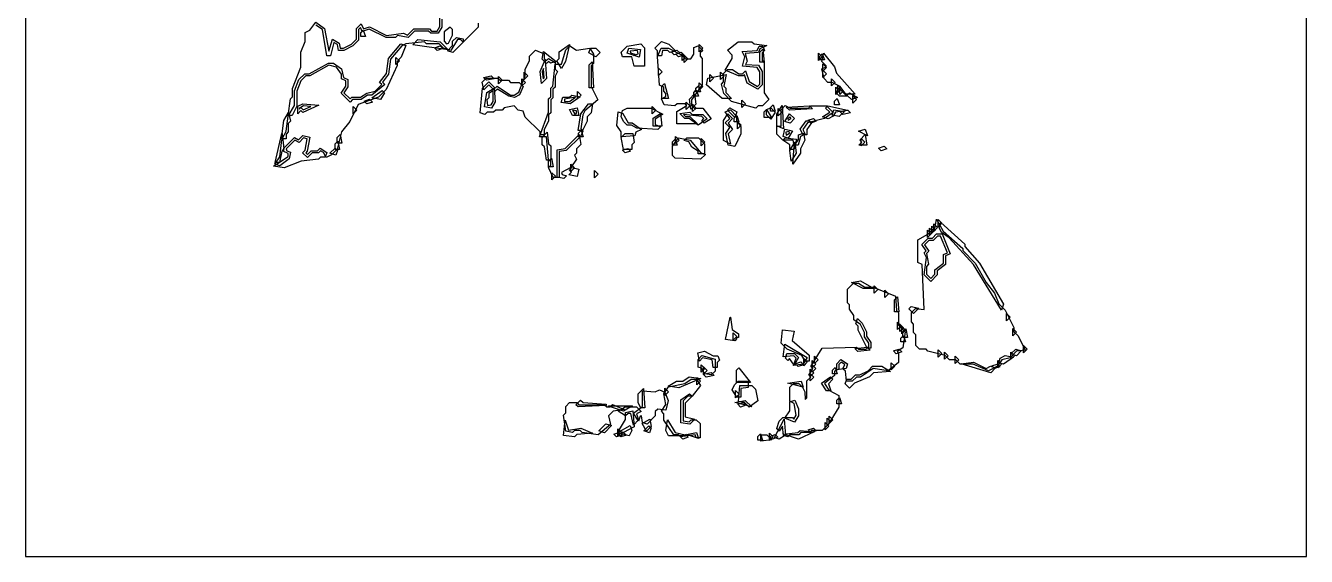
# Model space of a CAD drawing. Header units: millimetres. Extents: x 0 to 283, y 0 to 283.
# Drawn here: x 0 to 282.8, y 0 to 117.2 of the extents above; entities that cross this region are included whole.
import ezdxf

# ---------------------------------------------------------------- set-up
doc = ezdxf.new("R2010")
doc.units = ezdxf.units.MM
for name, color, linetype in [('CUT_OUTLINE', 5, 'Continuous'), ('ENG_D', 3, 'Continuous'), ('ENG_K', 2, 'Continuous'), ('ENG_L', 4, 'Continuous')]:
    doc.layers.add(name, color=color, linetype=linetype)

msp = doc.modelspace()

# ---------------------------------------------------------------- linework, layer by layer
at = {"layer": 'CUT_OUTLINE'}
msp.add_lwpolyline([(0, 0), (282.84, 0), (282.84, 282.84), (0, 282.84), (0, 0)], close=True, dxfattribs=at)
at = {"layer": 'ENG_D'}
msp.add_lwpolyline([(91.92, 118.6), (91.92, 116.84), (91.11, 115.49), (89.47, 115.49), (89, 115.97), (85.89, 115.97), (84.46, 114.53), (82.1, 115), (81.65, 114.55), (79.61, 114.55), (75.88, 116.42), (74.36, 115.91), (73.95, 116.75), (73.54, 116.34), (73.54, 113.98), (72.26, 112.71), (70.29, 111.72), (69.1, 111.72), (68.85, 112.99), (68.85, 112.99), (68.04, 113.48), (67.36, 110.54), (66.5, 110.54), (65.55, 116.3), (64.11, 117.25)], dxfattribs=at)
for points in [[(75.04, 114.79), (74.01, 114.79), (74.01, 115.59), (74.58, 116.17), (75.04, 114.79)], [(62.19, 92.21), (61.36, 92.38), (60.39, 91.4), (59.44, 91.87), (57.55, 89.97), (57.7, 89.52), (58.49, 89.25), (58.2, 87.78), (56.14, 86.24), (55.02, 86.61), (56.11, 88.24), (56.58, 91.99), (57.52, 93.88), (57.99, 97.19), (59.4, 99.53), (59.4, 102.81), (60.37, 105.26), (61.66, 106.54), (62.64, 106.54), (66.88, 108.89), (67.96, 108.89), (69.74, 107.62), (70.21, 105.76), (71.18, 105.27), (71.18, 103.64), (70.31, 102.32), (71.65, 100.98), (72.03, 101.35), (73.94, 101.35), (75.33, 102.28), (77.19, 102.74), (78.63, 104.18), (78.18, 104.63), (79.68, 106.63), (80.15, 109.94), (82.89, 113.18), (83.99, 112.81), (82.93, 110.18), (82.02, 109.27), (82.02, 108.37), (79.63, 103.1), (77.91, 101.38), (73.47, 99.75), (71.62, 96.04), (69.75, 93.7), (68.8, 89.92), (67.55, 88.67), (66.36, 88.07), (65.82, 89.16), (65.1, 89.52), (64.68, 89.1), (63.27, 89.1), (62.23, 88.06), (61.18, 89.1), (61.77, 89.68), (62.19, 92.21)], [(85.53, 112.97), (86.65, 114.09), (91.56, 113.6), (93.3, 111.86), (85.53, 112.97)], [(94.28, 113.71), (95.15, 114.57), (96.64, 114.27), (96.64, 113.51), (94.34, 111.22), (93.14, 111.62), (94.28, 112.76), (94.28, 113.71)], [(115.97, 86.36), (115.97, 87.11), (115.5, 87.57), (115.04, 92.63), (113.51, 92.63), (115.49, 98.09), (115.49, 100.98), (115.97, 101.45), (115.97, 103.34), (116.45, 103.82), (116.93, 108.66), (118.38, 108.66), (119.29, 111.85), (120.18, 112.73), (121.68, 111.73), (124.57, 112.22), (125.39, 110.85), (125.39, 108.8), (124.92, 108.33), (124.92, 103.76), (126.4, 100.82), (123.46, 98.37), (123.03, 97.51), (122.58, 94.36), (123.09, 93.86), (122.52, 92.73), (119.38, 89.58), (117.85, 89.36), (117.85, 83.67), (116.53, 83.67), (115.44, 85.84), (115.97, 86.36)], [(115.02, 108.8), (114.06, 109.76), (114.39, 111.44), (117.16, 109.28), (115.9, 108.86), (115.49, 109.27), (115.02, 108.8)], [(135.81, 111.93), (135.47, 110.24), (132.87, 111.1), (133.24, 112.21), (135.81, 111.93)], [(145.3, 97.57), (145.76, 97.11), (146.7, 97.11), (148.35, 95.46), (143.78, 95.46), (143.78, 98.19), (145.99, 99.51), (145.57, 99.94), (143.88, 99.94), (143.39, 99.46), (141.03, 99.72), (140.4, 100.99), (141.42, 101.5), (141.42, 102.2), (140.95, 102.67), (140.95, 103.56), (140.02, 104.03), (139.53, 110.35), (140.32, 112.19), (141.95, 112.19), (144.86, 110.74), (145.76, 109.84), (146.94, 109.84), (147.55, 110.85), (147.55, 112.36), (148.56, 112.7), (149.53, 111.72), (148.96, 111.15), (148.96, 110.41), (149.44, 109.93), (149.44, 104.1), (147.08, 100.81), (147.08, 99.56), (147.65, 98.99), (149.55, 98.99), (151.43, 96.57), (149.87, 95.63), (149.34, 96.17), (149.81, 96.64), (149.33, 97.12), (145.3, 97.57)], [(161.54, 111.71), (162.02, 112.67), (162.8, 112.67), (163.14, 111.66), (162.63, 111.15), (162.63, 109.46), (163.11, 108.99), (163.11, 102.37), (164.12, 100.85), (162.73, 99.47), (161.79, 99.47), (161.29, 98.97), (155.91, 100.43), (154.17, 102.17), (153.65, 104.25), (154.15, 104.75), (154.15, 106.64), (154.99, 107.48), (156.11, 107.48), (157.52, 106.54), (158.29, 106.54), (158.97, 107.21), (159.77, 104.81), (161.65, 103.77), (162.16, 104.28), (162.16, 106.94), (161.55, 107.96), (158.33, 108.21), (158.85, 110.28), (158.26, 111.46), (161.54, 111.71)], [(175.36, 109.6), (175.36, 110.41), (175.94, 110.98), (176.4, 109.6), (175.36, 109.6)], [(113.9, 104.37), (113.6, 107.04), (114.71, 109.63), (115.03, 105.5), (113.9, 104.37)], [(176.07, 108.76), (176.87, 107.95), (176.07, 107.15), (176.07, 108.76)], [(106.68, 101.6), (104.21, 103.17), (103.71, 102.67), (102.29, 104.08), (101.21, 103), (100.86, 104.73), (101.73, 105.59), (104.28, 105.59), (104.75, 105.12), (106.64, 105.12), (107.11, 104.65), (108.99, 104.65), (109.88, 103.76), (109.08, 101.89), (107.98, 101.34), (106.68, 101.6)], [(110.41, 104.65), (109.6, 103.85), (109.6, 105.46), (110.41, 104.65)], [(110.07, 106.87), (110.88, 106.07), (110.07, 105.26), (110.07, 106.87)], [(151.89, 105.59), (151.09, 104.79), (151.09, 106.4), (151.89, 105.59)], [(153.44, 105.26), (153.44, 106.87), (154.25, 106.07), (153.44, 105.26)], [(176.87, 106.54), (176.07, 105.73), (176.07, 107.34), (176.87, 106.54)], [(177.96, 105.46), (178.76, 104.65), (177.96, 103.85), (177.96, 105.46)], [(102.88, 98.97), (101.32, 99.28), (101.84, 102.44), (103.44, 103.4), (103.71, 100.35), (102.88, 98.97)], [(179.5, 103.44), (181.35, 101.59), (179.74, 101.59), (179.1, 102.23), (179.5, 103.44)], [(181.39, 101.82), (181.93, 102.36), (183.7, 101.29), (182.37, 100.85), (181.39, 101.82)], [(61.33, 98.57), (62.97, 99.31), (61.34, 99.46), (60.39, 98.89), (60.44, 98.72), (60.81, 99.09), (61.33, 98.57)], [(120.13, 100.41), (121.4, 101.4), (119.03, 100.92), (119.03, 100.41), (120.13, 100.41)], [(164.57, 96.49), (163.58, 97.48), (163.58, 98.69), (164.58, 99.03), (165.52, 98.09), (164.57, 96.49)], [(170.6, 90.75), (169.75, 90.75), (169.51, 91.92), (167.25, 91.92), (165.93, 93.24), (165.93, 94.99), (166.88, 94.99), (166.88, 98.62), (167.77, 99.52), (168.82, 98.99), (172.91, 98.99), (173.38, 99.47), (176.87, 99.47), (178.32, 98.02), (176.41, 96.66), (172.68, 95.72), (171.63, 94.26), (172.14, 93.23), (171.09, 92.7), (170.6, 90.75)], [(120.76, 98.5), (120.74, 98.49), (121.26, 97.63), (121.62, 97.75), (121.62, 98.33), (120.76, 98.5)], [(131.51, 97.08), (131.78, 98.45), (132.88, 98.99), (138.18, 98.99), (140.7, 97.6), (139.06, 96.51), (139.06, 95.37), (140.17, 94.82), (139.63, 94.28), (134.99, 94.52), (133.81, 95.22), (132.84, 95.22), (132.04, 96.03), (131.51, 97.08)], [(156.98, 96.24), (157.92, 94.82), (157.92, 93.29), (156.64, 90.48), (155.13, 90.78), (154.61, 93.39), (155.5, 94.72), (154.52, 95.7), (155.5, 96.67), (154.49, 98.18), (155.63, 98.56), (156.98, 97.21), (156.98, 96.24)], [(166.17, 98.86), (166.97, 98.05), (166.17, 97.25), (166.17, 98.86)], [(169.09, 96.68), (168.76, 97.01), (168.33, 96.57), (168.42, 96.28), (169.09, 96.68)], [(180.81, 98.22), (179.68, 97.09), (178.12, 97.4), (178.5, 98.55), (180.81, 98.22)], [(132.04, 89.8), (131.5, 92.47), (132.37, 93.34), (134.08, 93.34), (134.36, 91.37), (133.88, 90.88), (133.88, 89.8), (132.04, 89.8)], [(167.99, 93.01), (168.72, 93.44), (168.61, 93.77), (167.86, 93.62), (167.99, 93.01)], [(142.84, 91.55), (143.41, 92.12), (143.87, 90.75), (142.84, 90.75), (142.84, 91.55)], [(143.54, 91.12), (143.54, 92.73), (144.35, 91.92), (143.54, 91.12)], [(147.14, 90.34), (146.45, 91.49), (145.46, 91.82), (146.04, 92.4), (148.59, 92.4), (149.91, 91.08), (149.91, 88.86), (148.49, 88.86), (148.49, 89.44), (147.14, 90.34)], [(168.75, 89.62), (169.85, 91.44), (170.19, 89.05), (169.09, 87.23), (168.75, 89.62)], [(184.55, 92.26), (185.36, 91.45), (184.55, 90.65), (184.55, 92.26)], [(121.25, 85.8), (120.44, 84.99), (120.44, 86.6), (121.25, 85.8)], [(203.05, 44.33), (199.28, 45.28), (198.84, 45.73), (197.42, 45.73), (196.58, 46.57), (196.58, 48.93), (196.1, 49.4), (196.1, 51.29), (195.63, 51.76), (195.63, 53.84), (196.49, 54.69), (198.45, 54.48), (198, 64.43), (197.05, 64.91), (197.05, 69.91), (199.26, 71.14), (200.84, 72.71), (201.18, 74.45), (202.65, 71.8), (206.95, 67.99), (206.95, 67.51), (209.73, 64.73), (212.09, 60.47), (213.99, 58.1), (214.93, 55.76), (216.33, 54.35), (218.26, 50.5), (218.26, 49.6), (219.16, 48.69), (220.74, 45.54), (218.84, 45.27), (217.44, 43.86), (215.58, 43.4), (214.65, 42.01), (212.61, 40.99), (209.26, 42.43), (206.38, 42.43), (205.43, 43.37), (204.02, 43.37), (203.05, 44.33)], [(198.93, 64.01), (198.93, 62.32), (199.88, 61.38), (200.82, 62.32), (200.82, 63.29), (202.7, 64.7), (202.7, 66.61), (203.58, 67.05), (202.07, 70.71), (201.39, 70.71), (200.44, 69.77), (199.5, 69.77), (198.53, 68.8), (199.47, 67.38), (198.95, 66.86), (199.42, 64.5), (198.93, 64.01)], [(168.76, 37.34), (169.61, 38.18), (170.75, 38.18), (171.55, 37.38), (172.06, 36.36), (172.16, 34.61), (172.53, 34.98), (172.53, 38.75), (173.38, 39.6), (172.94, 40.04), (173.88, 41.45), (173.41, 41.92), (175.94, 45.96), (183.47, 46.2), (183.95, 45.73), (185.64, 45.73), (186.2, 46.3), (186.2, 47.07), (185.26, 48.48), (185.26, 49.44), (184.37, 51.22), (182.9, 52.2), (182.9, 53.2), (181.96, 54.61), (181.96, 55.53), (181.49, 56), (181.49, 59.02), (182.81, 60.34), (183.92, 60.34), (185.33, 59.4), (187.19, 59.4), (192.09, 57.44), (192.33, 54.32), (192.8, 53.84), (192.8, 51.01), (194.23, 49.58), (193.73, 46.06), (192.47, 45.22), (192.8, 44.88), (192.8, 42.78), (190.51, 41), (187.2, 41.47), (184.39, 39.6), (183.47, 39.6), (182.53, 38.66), (181.28, 38.66), (181.03, 40.9), (180.5, 41.44), (180.95, 42.34), (180.11, 42.84), (179.61, 42.33), (179.61, 41.34), (178.66, 40.87), (178.66, 39.96), (176.39, 38.14), (177.41, 36.71), (179.61, 35.49), (179.61, 32.93), (177.2, 29.08), (175.93, 27.81), (173.57, 27.81), (173.1, 27.34), (171.22, 27.34), (170.75, 26.87), (168.86, 26.87), (168.36, 26.36), (167.36, 26.7), (167.17, 28.78), (166.44, 27.68), (165.9, 28.22), (166.44, 29.83), (167.25, 30.64), (169.33, 30.64), (169.66, 30.31), (170.17, 31.16), (169.73, 33.78), (168.76, 34.27), (168.76, 37.34)], [(156.27, 49.36), (157.08, 48.55), (156.27, 47.75), (156.27, 49.36)], [(171.74, 42.44), (169.6, 42.14), (170.14, 43.78), (169.62, 44.3), (167.32, 44.05), (167.63, 46.82), (172.62, 43.92), (171.74, 42.44)], [(149.28, 41.52), (148.49, 41.79), (148.49, 43.47), (149.37, 44.34), (152.26, 43.55), (152.26, 40.91), (151.4, 40.05), (149.99, 40.33), (149.28, 41.52)], [(136.72, 32.76), (135.85, 32.76), (135.29, 33.89), (135.29, 35.92), (136.44, 37.07), (136.72, 32.76)], [(148.09, 26.16), (147.86, 26.84), (144.64, 26.38), (144.15, 26.87), (143.18, 26.87), (140.95, 30.1), (140.95, 31.49), (140.41, 32.03), (141.41, 33.52), (140.94, 35.88), (141.99, 37.45), (145.57, 38.17), (147.01, 39.13), (148.15, 39.13), (149.01, 37.7), (147.19, 35.36), (146.23, 35.36), (145.19, 34.31), (145.19, 29.9), (146.52, 29.71), (146.98, 30.17), (148.12, 30.17), (148.96, 29.32), (148.96, 26.16), (148.09, 26.16)], [(156.55, 37.85), (157.35, 38.66), (159.57, 38.66), (159.57, 37.27), (157.92, 37.04), (157.92, 35.12), (157.09, 35.12), (156, 36.75), (156.55, 37.85)], [(158.94, 34.43), (160.34, 33.03), (156.61, 33.97), (158.94, 34.43)], [(119.27, 33.1), (120.11, 33.94), (121.72, 33.94), (122.19, 33.47), (127.85, 33.47), (128.32, 33), (129.07, 33), (129.58, 33.51), (132.15, 32.41), (129.75, 32.07), (128.72, 31.04), (129.19, 29.14), (126.41, 26.86), (122.93, 27.35), (122.47, 27.81), (121.25, 27.81), (120.76, 27.32), (119.29, 27.61), (118.78, 31.2), (119.27, 31.68), (119.27, 33.1)], [(134.92, 33), (135.93, 31.99), (134.87, 31.46), (135.33, 30.11), (134.21, 28.98), (133.69, 31.58), (133.03, 31.58), (132.5, 31.05), (130.83, 32.06), (132.4, 33), (134.92, 33)], [(130.65, 27.26), (133.54, 28.86), (133.9, 27.79), (133.3, 26.6), (130.65, 27.26)], [(138.14, 28.68), (137.13, 27.67), (136.15, 29.31), (137.82, 30.31), (138.14, 28.68)], [(129.91, 26.97), (131.11, 27.38), (131.72, 26.77), (130.52, 26.36), (129.91, 26.97)], [(161.69, 25.69), (161.69, 26.5), (162.27, 27.07), (162.73, 25.69), (161.69, 25.69)], [(164.32, 26.5), (165.53, 26.9), (166.14, 26.3), (164.93, 25.89), (164.32, 26.5)]]:
    msp.add_lwpolyline(points, close=True, dxfattribs=at)
at = {"layer": 'ENG_K'}
for points in [[(131.49, 111.32), (132.82, 112.65), (135.85, 113.15), (136.71, 112.29), (136.71, 108.19), (134.4, 108.19), (133.87, 110.31), (131.82, 110.31), (131.49, 111.32)], [(138.97, 112.19), (140.41, 113.64), (142.02, 113.11), (143.51, 111.62), (142.3, 111.22), (141.8, 111.72), (140.67, 111.72), (140.44, 110.54), (139.54, 110.54), (139.54, 111.63), (138.97, 112.19)], [(161.73, 103.18), (159.38, 104.49), (158.76, 106.34), (158.49, 106.07), (157.4, 106.07), (154.52, 107.37), (156.03, 109.9), (156.03, 110.68), (154.97, 111.75), (157.37, 113.61), (160.38, 113.61), (160.86, 113.13), (163.69, 112.81), (162.12, 112.03), (161.87, 111.26), (158.92, 111.04), (159.35, 109.34), (159, 108.63), (161.83, 108.41), (162.63, 107.07), (162.63, 104.08), (161.73, 103.18)], [(91.52, 112.7), (92.12, 112.09), (90.92, 111.69), (90.31, 112.3), (91.52, 112.7)], [(117.85, 111.37), (120.11, 112.98), (119.25, 109.28), (118.32, 107.73), (117.32, 109.4), (117.85, 109.93), (117.85, 111.37)], [(126.91, 111.25), (125.9, 110.25), (124.4, 111.15), (124.75, 112.19), (125.96, 112.19), (126.91, 111.25)], [(134.28, 110.61), (135.26, 110.94), (135.1, 111.7), (133.49, 111.52), (133.59, 111.2), (134.55, 110.88), (134.28, 110.61)], [(144.45, 111.15), (143.24, 110.75), (142.63, 111.35), (143.84, 111.76), (144.45, 111.15)], [(144.19, 110.27), (143.58, 110.88), (144.78, 111.29), (145.39, 110.68), (144.19, 110.27)], [(144.96, 111.11), (145.76, 110.31), (144.96, 109.5), (144.96, 111.11)], [(146.23, 109.84), (145.43, 109.03), (145.43, 110.64), (146.23, 109.84)], [(162.16, 111.35), (162.81, 112), (163.13, 109.13), (162.16, 109.13), (162.16, 111.35)], [(175.13, 109.5), (175.13, 111.11), (175.93, 110.31), (175.13, 109.5)], [(81.79, 110.17), (82.59, 109.37), (81.79, 108.56), (81.79, 110.17)], [(124.45, 108.52), (125.13, 109.2), (125.41, 103.47), (124.45, 103.47), (124.45, 108.52)], [(102.84, 106.09), (103.48, 105.45), (101.75, 105.1), (101.11, 105.74), (102.84, 106.09)], [(105.22, 105.12), (104.42, 104.32), (104.42, 105.93), (105.22, 105.12)], [(79.26, 102.33), (78.37, 100.85), (76.49, 101.23), (78.75, 102.84), (79.26, 102.33)], [(140.48, 103.81), (141.07, 104.4), (141.97, 101.12), (140.48, 101.12), (140.48, 103.81)], [(148.04, 99.85), (146.91, 98.73), (146.59, 100.96), (147.72, 102.09), (148.04, 99.85)], [(147.55, 101.59), (147.55, 102.39), (148.12, 102.97), (148.58, 101.59), (147.55, 101.59)], [(149.06, 102.53), (148.02, 102.53), (148.02, 103.34), (148.6, 103.91), (149.06, 102.53)], [(148.73, 104.51), (149.53, 103.71), (148.73, 102.9), (148.73, 104.51)], [(178.9, 101.96), (178.9, 103.57), (179.7, 102.77), (178.9, 101.96)], [(72.36, 99.33), (73.17, 98.52), (72.36, 97.72), (72.36, 99.33)], [(74.75, 100.51), (75.96, 100.91), (76.57, 100.31), (75.36, 99.9), (74.75, 100.51)], [(138.36, 97.72), (138.36, 99.33), (139.16, 98.52), (138.36, 97.72)], [(145.9, 98.66), (145.9, 100.27), (146.7, 99.47), (145.9, 98.66)], [(147.31, 99.8), (148.12, 98.99), (147.31, 98.19), (147.31, 99.8)], [(155.53, 99.06), (157.03, 98.16), (156.61, 96.91), (154.99, 98.52), (155.53, 99.06)], [(164.52, 99.09), (165.09, 99.67), (165.55, 98.29), (164.52, 98.29), (164.52, 99.09)], [(178.37, 97.17), (177.27, 96.62), (176.01, 97.04), (177.59, 98.09), (176.68, 98.99), (177.17, 99.49), (181.49, 98.49), (181.49, 98.45), (178.82, 98.07), (178.37, 97.17)], [(178.66, 100.51), (179.24, 101.08), (179.7, 99.7), (178.66, 99.7), (178.66, 100.51)], [(183.47, 100.88), (182.67, 100.08), (182.67, 101.69), (183.47, 100.88)], [(156.51, 95.93), (156.51, 96.74), (157.08, 97.31), (157.54, 95.93), (156.51, 95.93)], [(164.7, 96.87), (163.11, 96.87), (163.11, 98.15), (163.62, 98.67), (164.7, 96.87)], [(167.7, 96.04), (168.72, 97.73), (169.8, 96.64), (168.83, 95.66), (167.7, 96.04)], [(179.83, 98.2), (181.57, 98.54), (182.2, 97.91), (180.47, 97.56), (179.83, 98.2)], [(115.06, 87.45), (114.57, 90.4), (114.08, 90.88), (114.08, 92.49), (115.2, 93.62), (115.48, 91.09), (115.97, 90.61), (115.97, 87.45), (115.06, 87.45)], [(157.21, 94.42), (157.21, 96.03), (158.02, 95.22), (157.21, 94.42)], [(169.37, 93.98), (168.4, 92.35), (167.31, 92.71), (167.64, 94.32), (169.37, 93.98)], [(169.41, 86.62), (169.71, 90.59), (170.65, 92), (170.65, 93.04), (171.77, 93.41), (172.07, 91.89), (171.12, 89.98), (171.12, 89.02), (169.41, 86.62)], [(183.94, 93.85), (185.41, 94.34), (185.9, 92.87), (183.94, 93.85)], [(62.73, 92.58), (62.21, 89.45), (61.85, 89.1), (62.23, 88.72), (63.07, 89.57), (64.48, 89.57), (65.02, 90.1), (66.52, 89.2), (66.17, 88.15), (65.15, 88.15), (64.69, 87.69), (60.87, 87.22), (57.07, 85.79), (54.75, 86.12), (57.98, 88.28), (57.98, 88.95), (57.04, 89.42), (57.04, 90.14), (59.35, 92.45), (60.29, 91.97), (61.21, 92.89), (62.73, 92.58)], [(149.2, 90.65), (149.2, 92.26), (150, 91.45), (149.2, 90.65)], [(185.43, 93.13), (185.77, 90.75), (183.99, 90.75), (184.69, 91.45), (184.22, 91.92), (185.43, 93.13)], [(189.57, 90.54), (190.18, 89.94), (188.97, 89.53), (188.36, 90.14), (189.57, 90.54)], [(115.49, 87.31), (116.11, 87.92), (116.49, 86.03), (115.49, 86.03), (115.49, 87.31)], [(133.61, 89.46), (132.4, 89.06), (131.79, 89.67), (133, 90.07), (133.61, 89.46)], [(125.63, 85.19), (126.43, 84.38), (125.63, 83.58), (125.63, 85.19)], [(116.2, 84.71), (117.01, 83.91), (116.2, 83.11), (116.2, 84.71)], [(199.17, 71.99), (199.97, 71.18), (199.17, 70.38), (199.17, 71.99)], [(199.64, 72.46), (200.44, 71.65), (199.64, 70.85), (199.64, 72.46)], [(200.11, 71.32), (200.11, 72.93), (200.92, 72.12), (200.11, 71.32)], [(201.39, 72.6), (200.58, 71.79), (200.58, 73.4), (201.39, 72.6)], [(182.42, 60.44), (184.36, 60.82), (187.35, 59.16), (184.97, 59.16), (182.42, 60.44)], [(187.38, 59.73), (188.19, 58.93), (187.38, 58.12), (187.38, 59.73)], [(195.56, 55.17), (197.29, 54.83), (196.1, 53.64), (195.06, 54.68), (195.56, 55.17)], [(157.08, 48.08), (156.59, 47.6), (154.58, 47.89), (155.56, 52.8), (155.63, 52.8), (156.02, 50.11), (157.45, 49.15), (157.45, 48.32), (156.84, 48.32), (157.08, 48.08)], [(186.68, 45.96), (185.82, 45.96), (183.85, 49.91), (183.85, 50.81), (183.34, 51.32), (183.74, 52.53), (184.75, 51.52), (185.73, 49.55), (185.73, 48.63), (186.68, 47.21), (186.68, 45.96)], [(172.16, 43.13), (171.43, 44.36), (168.16, 45.76), (166.87, 47.05), (167.14, 49.99), (169.76, 49.7), (169.26, 47.69), (173.01, 44.42), (173.01, 43.13), (172.16, 43.13)], [(151.58, 43.41), (149.51, 43.82), (148.82, 43.13), (148.45, 44.97), (149.94, 45.27), (151.85, 44.31), (152.9, 44.31), (153.24, 43.31), (152.74, 42.8), (152.74, 41.72), (151.82, 41.72), (151.58, 43.41)], [(183.1, 45.91), (185.82, 46.21), (186.48, 45.55), (183.76, 45.24), (183.1, 45.91)], [(201.53, 43.98), (201.53, 45.59), (202.33, 44.78), (201.53, 43.98)], [(218.67, 45.76), (219.88, 45.36), (218.8, 44.28), (217.59, 44.68), (218.67, 45.76)], [(171.79, 42.32), (170.58, 41.92), (169.98, 42.53), (171.18, 42.93), (171.79, 42.32)], [(171.83, 42.09), (171.83, 43.7), (172.63, 42.9), (171.83, 42.09)], [(173.71, 43.23), (174.52, 42.43), (173.71, 41.62), (173.71, 43.23)], [(174.18, 42.56), (174.18, 44.17), (174.99, 43.37), (174.18, 42.56)], [(191.15, 42.76), (191.96, 41.96), (191.15, 41.15), (191.15, 42.76)], [(202.94, 45.12), (203.74, 44.31), (202.94, 43.51), (202.94, 45.12)], [(206.1, 43.37), (205.3, 42.56), (205.3, 44.17), (206.1, 43.37)], [(212.13, 41.51), (213.06, 41.97), (214.22, 41.59), (213.14, 40.51), (206.57, 42.51), (209.34, 42.91), (212.13, 41.51)], [(213.95, 41.45), (213.35, 42.06), (214.55, 42.46), (215.16, 41.85), (213.95, 41.45)], [(214.72, 41.62), (214.72, 43.23), (215.53, 42.43), (214.72, 41.62)], [(216.34, 44.32), (218.13, 43.97), (215.94, 42.4), (214.9, 42.75), (215.24, 43.77), (216.34, 44.32)], [(217.55, 43.51), (217.55, 45.12), (218.36, 44.31), (217.55, 43.51)], [(143.71, 38.66), (145.12, 38.66), (146.55, 39.61), (149.15, 39.24), (144.28, 37.23), (141.91, 37.57), (143.71, 38.66)], [(156.98, 41.11), (157.47, 41.6), (160.07, 38.42), (156.98, 38.42), (156.98, 41.11)], [(173.24, 41.35), (174.05, 40.54), (173.24, 39.74), (173.24, 41.35)], [(174.05, 39.6), (173.24, 38.79), (173.24, 40.4), (174.05, 39.6)], [(173.71, 40.68), (173.71, 42.29), (174.52, 41.48), (173.71, 40.68)], [(190.97, 40.83), (187.25, 40.55), (186.34, 39.63), (183.04, 38.22), (181.96, 37.14), (180.99, 38.12), (181.32, 39.13), (182.34, 39.13), (183.28, 40.07), (184.26, 40.07), (186.07, 40.97), (187.05, 41.96), (189.1, 41.96), (190.97, 40.83)], [(148.26, 39.46), (149.06, 38.66), (148.26, 37.85), (148.26, 39.46)], [(171.28, 38.68), (171.71, 37.38), (168.29, 38.24), (168.29, 38.25), (171.28, 38.68)], [(122.57, 34.51), (123.14, 33.94), (128.22, 33.64), (128.22, 33.29), (122, 32.99), (121.52, 33.47), (122.57, 34.51)], [(157.55, 35.83), (156.74, 35.02), (156.74, 36.63), (157.55, 35.83)], [(157.25, 33.57), (158.46, 33.98), (159.06, 33.37), (157.86, 32.96), (157.25, 33.57)], [(168.76, 34.11), (169.84, 34.47), (170.65, 32.58), (170.65, 31.05), (169.8, 29.64), (167.7, 30.54), (168.76, 32.13), (168.76, 34.11)], [(180.17, 33.71), (179.13, 33.71), (179.13, 34.51), (179.71, 35.08), (180.17, 33.71)], [(134.02, 33.23), (132.02, 32.03), (128.7, 33.14), (128.72, 33.23), (134.02, 33.23)], [(118.77, 26.66), (119.15, 30.08), (119.9, 27.84), (122.59, 28.29), (125.16, 27.19), (121.73, 26.88), (121.24, 26.39), (118.77, 26.66)], [(128.16, 29.26), (129.37, 28.86), (127.81, 27.31), (126.61, 27.71), (128.16, 29.26)], [(136.51, 27.71), (137.65, 28.85), (138.16, 28.35), (137.8, 27.28), (136.51, 27.71)], [(141.41, 27.77), (141.75, 30.15), (143.46, 27.32), (145.67, 26.87), (145.65, 26.63), (141.98, 26.63), (141.41, 27.77)], [(173.41, 27.31), (172.8, 27.92), (174.01, 28.32), (174.62, 27.71), (173.41, 27.31)], [(131.46, 26.36), (130.85, 26.97), (132.06, 27.38), (132.67, 26.77), (131.46, 26.36)], [(145.13, 25.89), (144.52, 26.5), (145.73, 26.9), (146.34, 26.3), (145.13, 25.89)], [(145.93, 26.93), (148.18, 27.38), (148.63, 26.03), (145.93, 26.93)], [(171.03, 27.82), (174.12, 27.48), (170.66, 25.91), (167.43, 26.99), (170.54, 27.33), (171.03, 27.82)]]:
    msp.add_lwpolyline(points, close=True, dxfattribs=at)
at = {"layer": 'ENG_L'}
msp.add_lwpolyline([(99.94, 117.75), (99.94, 116.81), (96.64, 113.51), (96.07, 114.08), (95.36, 114.08), (93.91, 111.68), (92.27, 112.22), (91.35, 113.14), (88.53, 113.14), (88.07, 113.6), (83.98, 113.14), (83.12, 112.71), (80.6, 109.74), (80.13, 106.44), (78.8, 104.67), (79.31, 104.16), (76.45, 101.82), (75.5, 101.82), (74.08, 100.88), (72.22, 100.88), (71.65, 100.31), (69.7, 102.26), (70.71, 103.78), (70.71, 104.98), (69.77, 105.45), (69.77, 106.46), (68.68, 107.98), (66.97, 108.41), (62.76, 106.07), (61.85, 106.07), (60.78, 104.99), (59.87, 102.72), (59.87, 99.41), (58.84, 97.35), (57.95, 97.35), (58.47, 100.99), (58.93, 101.45), (58.93, 101.45), (58.93, 103.28), (60.81, 108), (60.81, 111.3), (61.75, 113.65), (61.75, 115.64), (62.77, 116.15), (64.06, 117.94), (65.97, 116.57), (66.98, 111.54), (67.74, 114.2), (69.27, 113.29), (69.49, 112.19), (70.18, 112.19), (71.99, 113.1), (73.07, 114.18), (73.07, 116.53), (74.08, 117.54), (74.6, 116.49), (75.91, 116.93), (79.71, 115.03), (83.48, 115.5), (84.33, 115.07), (85.7, 116.44), (89.19, 116.44), (89.66, 115.97), (90.85, 115.97), (91.45, 116.97), (91.45, 118.96)], dxfattribs=at)
for points in [[(92.93, 113.17), (93.41, 113.33), (94.28, 115.08), (94.28, 116.34), (93.78, 116.84), (92.4, 115.84), (92.4, 113.71), (92.93, 113.17)], [(103.71, 103.34), (104.15, 103.78), (107.08, 101.82), (107.89, 101.82), (108.94, 102.45), (110.31, 106.11), (110.31, 107.54), (111.25, 109.42), (111.25, 110.41), (112.61, 111.77), (114.55, 110.94), (114.55, 109.93), (115.02, 109.46), (115.46, 109.9), (116.91, 109.03), (116.91, 107.58), (117.43, 107.06), (116.91, 106.01), (116.91, 103.61), (116.44, 103.14), (116.44, 101.25), (115.97, 100.78), (115.97, 97.95), (115.49, 97.48), (115.49, 96.11), (114.55, 94.23), (114.55, 93.1), (113.61, 93.1), (113.61, 93.71), (110.34, 96.98), (109.89, 98.32), (108.78, 98.54), (107.87, 99.45), (105.71, 99.01), (105.22, 98.52), (103.81, 98.52), (103.34, 98.05), (101.92, 98.05), (101.42, 97.55), (100.39, 97.89), (100.89, 103.34), (102.29, 104.75), (103.71, 103.34)], [(148.73, 113), (149.53, 112.19), (148.73, 111.39), (148.73, 113)], [(175.8, 107.61), (176.78, 108.1), (176.78, 108.33), (175.81, 109.29), (176.17, 111.08), (178.64, 108.07), (179.11, 106.66), (183.19, 102.06), (181.13, 102.06), (179.92, 103.76), (178.14, 104.65), (177.15, 104.65), (176.33, 105.47), (175.8, 107.61)], [(114.26, 105.4), (114.54, 105.68), (114.39, 107.68), (114.09, 106.97), (114.26, 105.4)], [(140.58, 107.01), (139.77, 106.2), (139.77, 107.81), (140.58, 107.01)], [(154.62, 103.34), (154.62, 102.39), (155.9, 101.12), (153.83, 101.12), (150.36, 104.09), (150.65, 105.56), (154.69, 106.37), (154.17, 103.79), (154.62, 103.34)], [(103.24, 102.8), (102.29, 102.17), (102.29, 101.25), (101.84, 100.8), (102.02, 99.51), (102.84, 99.67), (103.24, 100.46), (103.24, 102.8)], [(120.11, 101.35), (120.6, 101.84), (122.44, 101.48), (120.27, 99.93), (118.25, 100.22), (118.62, 101.35), (120.11, 101.35)], [(121.86, 102.63), (122.66, 101.82), (121.86, 101.02), (121.86, 102.63)], [(179.37, 104.04), (180.17, 103.24), (179.37, 102.43), (179.37, 104.04)], [(180.65, 102.77), (179.84, 101.96), (179.84, 103.57), (180.65, 102.77)], [(60.1, 97.72), (60.1, 99.38), (61.24, 99.94), (64.78, 99.62), (61.23, 98.01), (60.81, 98.43), (60.1, 97.72)], [(121.81, 99.04), (122.15, 97.35), (120.77, 97.35), (120.1, 98.69), (121.81, 99.04)], [(122.06, 94.05), (122.58, 97.68), (124.34, 99.94), (125.19, 99.94), (124.91, 97.94), (123.98, 97.01), (123.98, 96.11), (122.95, 94.05), (122.06, 94.05)], [(158.16, 100.74), (158.96, 99.94), (158.16, 99.13), (158.16, 100.74)], [(167.37, 94.36), (165.93, 95.08), (165.93, 97.65), (167.07, 99.53), (167.37, 94.36)], [(167.99, 99.2), (173.1, 99.47), (173.78, 98.79), (168.67, 98.52), (167.99, 99.2)], [(57.98, 93.71), (57.51, 93.24), (57.51, 92.16), (56.54, 92.16), (57.05, 96.25), (58.09, 97.99), (58.47, 96.09), (57.98, 95.6), (57.98, 93.71)], [(134.53, 92.88), (131.52, 92.61), (131.52, 93.74), (130.57, 95.16), (130.84, 98.13), (131.92, 97.78), (133.07, 95.7), (133.95, 95.7), (135.98, 94.25), (134.78, 93.64), (134.53, 92.88)], [(140.2, 97.74), (140.51, 94.99), (138.59, 94.99), (138.59, 96.77), (140.2, 97.74)], [(149.53, 97.58), (150.51, 96.61), (148.49, 95.17), (146.53, 96.64), (145.57, 96.64), (144.46, 97.75), (146.69, 98.07), (147.18, 97.58), (149.53, 97.58)], [(155.12, 93.27), (155.68, 91.01), (154.15, 91.78), (154.15, 96.23), (155.05, 97.73), (156.13, 96.64), (155.16, 95.67), (156.1, 94.25), (155.12, 93.27)], [(172.8, 96.27), (174.01, 96.67), (174.62, 96.06), (173.41, 95.66), (172.8, 96.27)], [(122.09, 92.63), (122.09, 93.44), (122.67, 94.01), (123.13, 92.63), (122.09, 92.63)], [(172.53, 93.1), (171.68, 93.1), (171.08, 94.3), (172.41, 96.17), (173.1, 96.17), (173.54, 95.73), (172.53, 94.21), (172.53, 93.1)], [(57.05, 89.95), (56.55, 89.45), (56.05, 86.97), (55.09, 86.97), (56.61, 93.34), (56.68, 93.33), (57.05, 89.95)], [(68.35, 91.08), (68.97, 91.69), (69.35, 89.8), (68.35, 89.8), (68.35, 91.08)], [(69.82, 91.22), (68.83, 91.22), (68.83, 92.49), (69.44, 93.11), (69.82, 91.22)], [(118.37, 84.74), (118.51, 84.33), (119.47, 84.01), (118.87, 83.42), (117.38, 83.72), (117.38, 89.77), (119.15, 90.02), (122.26, 93.13), (122.58, 90.9), (121.62, 89.94), (121.62, 89), (121.2, 88.58), (121.66, 87.66), (120.37, 85.85), (118.37, 84.74)], [(144.15, 92.42), (146.73, 91.9), (149.1, 89.06), (150.11, 88.73), (149.06, 87.68), (143.44, 87.92), (142.84, 88.53), (142.84, 90.59), (144.15, 92.42)], [(167.21, 91.89), (167.73, 92.41), (170.24, 92.13), (169.65, 89.8), (168.76, 89.8), (168.76, 90.85), (167.21, 91.89)], [(68.86, 89.63), (68.5, 88.56), (67.21, 88.99), (68.35, 90.14), (68.86, 89.63)], [(119.97, 84.24), (120.58, 84.85), (120.11, 85.32), (120.6, 85.82), (122.14, 85.51), (121.81, 83.87), (119.97, 84.24)], [(202.33, 73.54), (201.53, 72.73), (201.53, 74.34), (202.33, 73.54)], [(202.28, 71.5), (201.74, 72.58), (202.12, 73.72), (207.42, 68.93), (207.42, 68.44), (210.67, 64.72), (215.92, 55.65), (215.49, 54.36), (209.35, 64.44), (203.96, 70.3), (202.28, 71.5)], [(199.31, 70.24), (200.25, 70.24), (201.19, 71.18), (202.39, 71.18), (204.18, 66.83), (203.18, 66.32), (203.18, 64.46), (201.29, 63.05), (201.29, 62.13), (199.88, 60.71), (198.45, 62.14), (198.93, 65.96), (198.41, 66.99), (198.87, 67.44), (197.92, 68.86), (199.31, 70.24)], [(189.74, 58.79), (190.55, 57.98), (189.74, 57.18), (189.74, 58.79)], [(191.86, 53.98), (191.86, 56.67), (192.52, 57.33), (192.83, 53.98), (191.86, 53.98)], [(192.57, 50.11), (192.57, 51.72), (193.37, 50.91), (192.57, 50.11)], [(193.04, 51.25), (193.84, 50.44), (193.04, 49.64), (193.04, 51.25)], [(217.42, 52.8), (216.61, 51.99), (216.61, 53.6), (217.42, 52.8)], [(193.28, 47.38), (193.28, 48.18), (193.85, 48.76), (194.31, 47.38), (193.28, 47.38)], [(194.32, 49.97), (193.51, 49.16), (193.51, 50.77), (194.32, 49.97)], [(193.75, 48.32), (193.75, 49.6), (194.36, 50.21), (194.74, 48.32), (193.75, 48.32)], [(218.02, 48.69), (218.02, 50.3), (218.83, 49.5), (218.02, 48.69)], [(191.66, 45.36), (192.87, 45.76), (193.48, 45.15), (192.27, 44.75), (191.66, 45.36)], [(220.38, 44.92), (220.38, 46.53), (221.19, 45.73), (220.38, 44.92)], [(170.71, 43.88), (169.72, 42.22), (168.73, 43.71), (168.29, 43.27), (167.79, 43.78), (168.12, 44.78), (169.8, 44.78), (170.71, 43.88)], [(180.04, 43.43), (181.54, 42.53), (181.2, 41.51), (179.13, 41.21), (179.13, 42.52), (180.04, 43.43)], [(150, 41.48), (149.2, 40.68), (149.2, 42.29), (150, 41.48)], [(150.3, 39.58), (149.66, 40.21), (151.4, 40.56), (152.03, 39.92), (150.3, 39.58)], [(149.67, 40.21), (149.67, 41.82), (150.48, 41.01), (149.67, 40.21)], [(176.89, 36.53), (175.75, 38.24), (177.74, 39.67), (178.29, 39.13), (177.28, 38.12), (177.81, 36.53), (176.89, 36.53)], [(179.23, 40.31), (178.19, 40.31), (178.19, 41.11), (178.77, 41.68), (179.23, 40.31)], [(139.62, 32.51), (139.06, 31.96), (139.06, 31.02), (137.24, 29.19), (136.26, 29.52), (136.04, 31.04), (135.72, 30.93), (135.35, 29.84), (134.27, 31.65), (136.24, 33.12), (136.24, 36.56), (139.02, 36.3), (140.01, 36.8), (141.13, 36.23), (141.9, 34.43), (141.36, 32.26), (139.62, 32.51)], [(141.99, 36.3), (141.19, 35.49), (141.19, 37.1), (141.99, 36.3)], [(160.38, 37.71), (161.2, 36.89), (161.72, 34.31), (159.78, 32.93), (158.75, 33.96), (157.43, 34.22), (157.7, 37.71), (160.38, 37.71)], [(147.18, 35.36), (145.66, 33.84), (145.66, 30.83), (147.77, 30.3), (146.69, 29.21), (144.72, 29.49), (144.72, 34.53), (146.63, 35.9), (147.18, 35.36)], [(132.02, 27.32), (130.93, 27.68), (132.46, 30.24), (132.46, 31.78), (134.09, 32.1), (134.36, 28.62), (132.02, 27.32)], [(167.51, 30.26), (167.83, 26.74), (166.43, 25.91), (165.36, 26.26), (167.51, 30.26)], [(177.35, 28.76), (176.54, 27.95), (176.54, 29.56), (177.35, 28.76)], [(177.01, 28.89), (177.01, 30.5), (177.82, 29.7), (177.01, 28.89)], [(177.48, 29.37), (177.48, 30.97), (178.29, 30.17), (177.48, 29.37)], [(130.81, 26.54), (130.81, 28.15), (131.62, 27.34), (130.81, 26.54)], [(163.67, 26.87), (164.78, 25.76), (162.4, 25.42), (162.4, 26.87), (163.67, 26.87)], [(164.28, 25.59), (164.28, 27.2), (165.09, 26.4), (164.28, 25.59)]]:
    msp.add_lwpolyline(points, close=True, dxfattribs=at)

doc.saveas('drawing.dxf')
